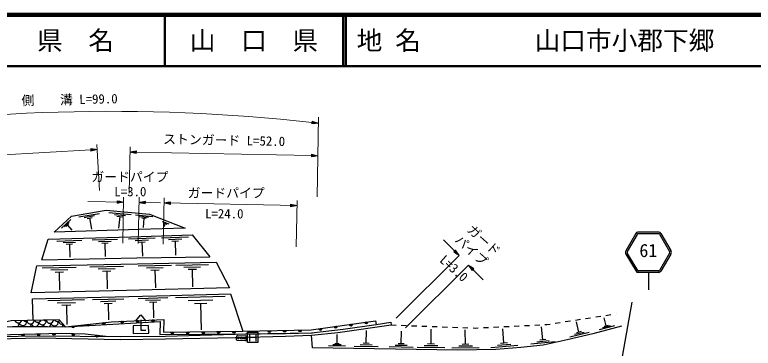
# Model space of a CAD drawing. Units: millimetres, scale not verified. Extents: x 40000 to 680000, y 20000 to 380000.
# Drawn here: x 303807 to 447592, y 315126 to 380000 of the extents above; entities that cross this region are included whole.
import ezdxf
from ezdxf.enums import TextEntityAlignment as Align

# ---------------------------------------------------------------- set-up
doc = ezdxf.new("R2010")
doc.units = ezdxf.units.MM
doc.header["$LTSCALE"] = 1000
for name, color, linetype, lineweight in [('M-BGD', 7, 'Continuous', 25), ('M-STR-HTXT', 7, 'Continuous', 13), ('M-STR-STRC', 7, 'Continuous', 25), ('M-TTL', 2, 'Continuous', 140), ('M-TTL-LINE', 7, 'Continuous', 50)]:
    doc.layers.add(name, color=color, linetype=linetype, lineweight=lineweight)
doc.layers.add('M-TTL-TXT', color=7, linetype='Continuous')
doc.styles.add('ＭＳ ゴシック', font='')
doc.styles.get('ＭＳ ゴシック').set_extended_font_data('MS Gothic')

msp = doc.modelspace()

# ---------------------------------------------------------------- linework, layer by layer
at = {"layer": 'M-BGD'}
for p, q in [((316270, 340664), (320318, 341360)), ((317328, 340568), (319352, 340916)), ((322153, 341529), (326443, 341133)), ((323199, 341144), (325344, 340946)), ((323709, 340808), (324782, 340710)), ((327284, 341063), (330721, 340746)), ((312919, 338473), (314733, 340156)), ((313485, 338773), (314392, 339614)), ((317881, 340385), (318893, 340559)), ((318387, 340472), (318758, 338313)), ((324245, 340759), (324034, 338471)), ((328122, 340755), (329841, 340596)), ((328531, 340486), (329390, 340407)), ((328960, 340446), (328791, 338613)), ((332512, 339809), (333785, 339311)), ((332764, 339515), (333400, 339266)), ((333082, 339390), (332816, 338711)), ((313824, 338862), (314278, 339283)), ((314051, 339073), (314949, 338105)), ((325925, 336409), (331145, 336576)), ((332405, 336616), (337625, 336783)), ((338361, 337207), (341788, 332928)), ((309082, 332306), (310289, 336319)), ((312001, 335973), (316841, 336124)), ((313221, 335688), (315641, 335764)), ((313836, 335384), (315046, 335422)), ((314441, 335403), (314522, 332821)), ((318854, 336188), (323801, 336343)), ((320101, 335897), (322574, 335974)), ((320730, 335586), (321966, 335625)), ((321348, 335606), (321431, 332967)), ((327241, 336103), (329851, 336186)), ((327904, 335776), (329209, 335817)), ((328557, 335796), (328646, 333013)), ((333721, 336310), (336331, 336394)), ((334384, 335983), (335689, 336025)), ((335037, 336004), (335126, 333220)), ((307005, 325888), (308123, 331143)), ((309152, 330765), (315755, 330901)), ((318425, 330957), (324956, 331092)), ((327822, 331150), (334353, 331286)), ((329464, 330749), (332730, 330816)), ((335135, 331301), (341547, 331433)), ((336747, 330907), (339953, 330972)), ((342995, 331863), (345623, 326873)), ((310812, 330359), (314113, 330427)), ((311646, 329936), (313297, 329970)), ((312472, 329953), (312545, 326431)), ((320067, 330555), (323333, 330623)), ((320892, 330136), (322525, 330170)), ((321709, 330153), (321781, 326670)), ((330290, 330330), (331922, 330364)), ((331106, 330347), (331178, 326864)), ((337557, 330495), (339160, 330528)), ((338358, 330512), (338429, 327092)), ((327829, 324829), (333614, 324970)), ((335133, 325010), (344753, 325273)), ((345783, 325701), (348216, 318422)), ((307397, 320539), (307253, 324725)), ((310245, 324398), (317404, 324573)), ((312047, 323964), (315626, 324052)), ((312953, 323509), (314743, 323553)), ((313848, 323531), (313942, 319713)), ((318939, 324611), (325028, 324760)), ((320471, 324242), (323516, 324317)), ((321242, 323855), (322765, 323892)), ((322003, 323873), (322083, 320626)), ((329285, 324478), (332177, 324549)), ((330017, 324110), (331463, 324146)), ((330740, 324128), (330816, 321043)), ((337556, 324435), (342366, 324566)), ((338776, 323826), (341181, 323892)), ((339978, 323859), (340119, 318728)), ((313681, 319283), (312482, 320650)), ((327323, 320392), (328323, 321642)), ((328323, 321642), (329323, 320392)), ((328323, 320642), (328323, 318642)), ((412969, 320607), (413957, 320761)), ((414945, 320915), (415933, 321069)), ((416922, 321218), (417910, 321367)), ((418957, 319472), (418540, 321060)), ((418899, 321517), (419888, 321666)), ((420877, 321815), (420921, 321822)), ((377064, 319656), (378063, 319619)), ((379063, 319582), (380062, 319546)), ((381061, 319509), (382061, 319473)), ((383060, 319436), (384059, 319400)), ((385059, 319363), (386058, 319326)), ((387057, 319290), (388057, 319253)), ((389056, 319217), (390055, 319180)), ((397049, 319225), (398048, 319274)), ((399046, 319323), (400045, 319373)), ((401044, 319422), (402043, 319472)), ((403041, 319521), (404040, 319571)), ((405039, 319620), (406038, 319669)), ((406614, 316754), (406364, 319286)), ((407037, 319719), (407373, 319735)), ((407373, 319735), (408028, 319837)), ((409016, 319991), (410004, 320145)), ((410993, 320299), (411981, 320453)), ((413649, 318239), (413170, 320235)), ((420550, 319466), (417572, 318684)), ((419754, 319469), (418264, 319078)), ((419329, 319570), (418585, 319374)), ((328323, 318642), (329323, 318642)), ((366550, 315989), (366581, 317768)), ((372244, 316074), (372286, 318575)), ((379068, 315958), (379110, 318459)), ((384859, 315950), (384908, 318815)), ((391055, 319144), (392054, 319107)), ((391575, 315882), (391531, 318726)), ((393053, 319070), (393559, 319052)), ((393559, 319052), (394052, 319076)), ((395051, 319126), (396050, 319175)), ((399058, 316110), (398812, 318912)), ((415640, 318190), (411899, 317291)), ((414645, 318215), (412774, 317765)), ((414117, 318352), (413182, 318127)), ((361794, 315225), (361599, 317667)), ((409050, 316355), (404303, 315886)), ((407832, 316554), (405459, 316320)), ((407208, 316812), (406021, 316695)), ((368210, 315517), (364876, 315573)), ((367380, 315753), (365713, 315781)), ((366967, 315982), (366134, 315996)), ((374578, 315408), (369888, 315488)), ((373411, 315741), (371066, 315781)), ((372830, 316064), (371658, 316084)), ((381403, 315292), (376712, 315372)), ((380235, 315625), (377890, 315665)), ((379654, 315948), (378482, 315968)), ((387533, 315188), (382161, 315279)), ((386196, 315569), (383510, 315615)), ((385531, 315939), (384188, 315962)), ((394253, 315212), (388919, 315129)), ((392914, 315547), (390247, 315506)), ((392241, 315892), (390908, 315871)), ((401746, 315640), (396493, 315179)), ((400402, 315875), (397775, 315645)), ((399715, 316167), (398401, 316052))]:
    msp.add_line(p, q, dxfattribs=at)
for points in [[(311501, 337702), (314870, 340829), (321582, 341983), (330051, 341202), (337012, 338477)], [(337012, 338477), (328045, 338192), (311501, 337702)], [(310289, 336319), (326429, 336825), (338361, 337207)], [(309082, 332306), (327596, 332698), (341788, 332928)], [(308123, 331143), (327683, 331548), (342995, 331863)], [(345623, 326873), (325588, 326368), (307005, 325888)], [(307253, 324725), (334082, 325382), (345783, 325701)], [(312482, 320650), (303081, 320446), (297186, 319132)], [(313681, 319283), (322630, 320286), (332821, 320730), (332768, 318244), (348216, 318422)], [(212143, 307046), (231498, 309653), (248882, 312402), (261270, 312100), (264098, 312154), (266437, 312451), (268305, 312875), (278970, 314880), (284956, 316038), (289188, 316502), (294666, 317071), (300280, 317392), (308638, 317556), (324367, 317384), (333128, 317491), (346733, 317836), (356507, 317960), (361577, 318115), (367756, 318839), (374183, 319744), (377060, 320188), (377064, 319656)], [(297186, 319132), (303347, 319363), (310183, 319345), (313681, 319283)], [(313681, 319283), (332111, 320321), (332022, 317800), (340225, 317862), (348704, 317951), (361758, 318136)], [(348216, 318422), (361497, 318706), (374050, 320472), (374183, 319744)], [(361599, 317667), (366730, 318182), (377064, 319656)], [(421968, 319425), (416357, 317951), (411368, 316752), (406716, 315723), (402313, 315288), (397448, 314862), (390008, 314746), (361794, 315225)], [(265359, 313006), (268510, 313432), (282377, 316122), (285502, 316566), (288326, 316903), (292907, 317312), (297931, 317685), (312935, 318040), (317534, 317898), (322115, 317409)], [(264027, 311803), (266029, 311941), (268399, 312349), (279070, 314355), (285036, 315510), (289244, 315971), (294713, 316539), (300324, 316957), (308634, 317134), (324365, 316850), (333137, 316957), (346737, 317223), (356503, 317489), (361599, 317667)]]:
    msp.add_lwpolyline(points, dxfattribs=at)
msp.add_lwpolyline([(326868, 317988), (329895, 318060), (329859, 319528), (326833, 319456)], close=True, dxfattribs=at)
for centre, radius, start, end in [((330720, 320692), 354, 191.2913, 353.69647), ((330720, 320692), 283, 193.51533, 351.47244), ((330720, 320692), 212, 197.26166, 347.72611), ((330720, 320692), 142, 204.97339, 340.01438), ((330720, 320692), 100, 215.29105, 329.69672), ((304495, 320814), 752, 207.91744, 334.57094), ((303915, 319968), 752, 306.07923, 8.61548), ((305379, 320294), 752, 196.51522, 8.61548), ((304799, 319447), 752, 353.07736, 8.61548), ((306263, 319774), 752, 196.51522, 213.70524), ((305959, 321140), 752, 238.44622, 304.04216), ((306843, 320620), 752, 196.51522, 354.15415), ((306263, 319774), 752, 325.99712, 8.61548), ((307728, 320100), 752, 196.51522, 264.86046), ((308307, 320947), 752, 212.24919, 330.23919), ((307728, 320100), 752, 274.8419, 8.61548), ((307148, 319254), 752, 7.41563, 8.61548), ((308612, 319580), 752, 196.51522, 197.75908), ((309192, 320426), 752, 196.51522, 8.61548), ((308612, 319580), 752, 341.94328, 8.61548), ((310076, 319906), 752, 196.51522, 228.14937), ((309771, 321273), 752, 246.31057, 296.1778), ((310656, 320753), 752, 196.51522, 350.31242), ((310076, 319906), 752, 310.87934, 8.61548), ((311540, 320233), 752, 196.51522, 8.61548), ((312120, 321079), 752, 216.7879, 310.44672), ((310960, 319386), 752, 354.76308, 8.61548), ((312424, 319713), 752, 196.51522, 211.81354), ((313004, 320559), 752, 196.51522, 284.98501), ((312424, 319713), 752, 326.15079, 8.61548), ((313888, 320039), 752, 196.51522, 250.67881), ((315168, 319504), 354, 195.19374, 357.59892), ((315168, 319504), 283, 197.41778, 355.37488), ((315168, 319504), 212, 201.16411, 351.62856), ((315168, 319504), 142, 208.87584, 343.91683), ((315168, 319504), 100, 219.1935, 333.59917), ((318149, 319838), 354, 195.19374, 357.59892), ((318149, 319838), 283, 197.41778, 355.37488), ((318149, 319838), 212, 201.16411, 351.62856), ((318149, 319838), 142, 208.87584, 343.91683), ((318149, 319838), 100, 219.1935, 333.59917), ((321130, 320172), 354, 195.19374, 357.59892), ((321130, 320172), 283, 197.41778, 355.37488), ((321130, 320172), 212, 201.16411, 351.62856), ((321130, 320172), 142, 208.87584, 343.91683), ((321130, 320172), 100, 219.1935, 333.59917), ((324726, 320431), 354, 191.2913, 353.69647), ((324726, 320431), 283, 193.51533, 351.47244), ((324726, 320431), 212, 197.26166, 347.72611), ((324726, 320431), 142, 204.97339, 340.01438), ((324726, 320431), 100, 215.29105, 329.69672), ((327723, 320562), 354, 191.2913, 353.69647), ((327723, 320562), 283, 193.51533, 351.47244), ((327723, 320562), 212, 197.26166, 347.72611), ((327723, 320562), 142, 204.97339, 340.01438), ((327723, 320562), 100, 215.29105, 329.69672), ((366281, 319434), 354, 196.80835, 359.21353), ((366281, 319434), 283, 199.03239, 356.98949), ((366281, 319434), 212, 202.77871, 353.24316), ((366281, 319434), 142, 210.49044, 345.53143), ((366281, 319434), 100, 220.80811, 335.21377), ((369251, 319852), 354, 196.80835, 359.21353), ((369251, 319852), 283, 199.03239, 356.98949), ((369251, 319852), 212, 202.77871, 353.24316), ((369251, 319852), 142, 210.49044, 345.53143), ((369251, 319852), 100, 220.80811, 335.21377), ((372222, 320270), 354, 196.80835, 359.21353), ((372222, 320270), 283, 199.03239, 356.98949), ((372222, 320270), 212, 202.77871, 353.24316), ((372222, 320270), 142, 210.49044, 345.53143), ((372222, 320270), 100, 220.80811, 335.21377), ((305432, 317916), 354, 190.15327, 352.55845), ((305432, 317916), 283, 192.37731, 350.33441), ((305432, 317916), 212, 196.12364, 346.58808), ((305432, 317916), 142, 203.83537, 338.87635), ((305432, 317916), 100, 214.15303, 328.55869), ((308431, 317987), 354, 190.15327, 352.55845), ((308431, 317987), 283, 192.37731, 350.33441), ((308431, 317987), 212, 196.12364, 346.58808), ((308431, 317987), 142, 203.83537, 338.87635), ((308431, 317987), 100, 214.15303, 328.55869), ((311430, 318058), 354, 190.15327, 352.55845), ((311430, 318058), 283, 192.37731, 350.33441), ((311430, 318058), 212, 196.12364, 346.58808), ((311430, 318058), 142, 203.83537, 338.87635), ((311430, 318058), 100, 214.15303, 328.55869), ((315236, 318023), 354, 187.02822, 349.4334), ((315236, 318023), 283, 189.25226, 347.20936), ((315236, 318023), 212, 192.99858, 343.46303), ((315236, 318023), 142, 200.71031, 335.7513), ((315236, 318023), 100, 211.02798, 325.43364), ((334492, 318318), 354, 189.45595, 351.86113), ((334492, 318318), 283, 191.67999, 349.63709), ((334492, 318318), 212, 195.42632, 345.89077), ((334492, 318318), 142, 203.13805, 338.17904), ((334492, 318318), 100, 213.45571, 327.86137), ((337491, 318352), 354, 189.45595, 351.86113), ((337491, 318352), 283, 191.67999, 349.63709), ((337491, 318352), 212, 195.42632, 345.89077), ((337491, 318352), 142, 203.13805, 338.17904), ((337491, 318352), 100, 213.45571, 327.86137), ((340491, 318387), 354, 189.45595, 351.86113), ((340491, 318387), 283, 191.67999, 349.63709), ((340491, 318387), 212, 195.42632, 345.89077), ((340491, 318387), 142, 203.13805, 338.17904), ((340491, 318387), 100, 213.45571, 327.86137), ((343491, 318421), 354, 189.45595, 351.86113), ((343491, 318421), 283, 191.67999, 349.63709), ((343491, 318421), 212, 195.42632, 345.89077), ((343491, 318421), 142, 203.13805, 338.17904), ((343491, 318421), 100, 213.45571, 327.86137), ((346491, 318456), 354, 189.45595, 351.86113), ((346491, 318456), 283, 191.67999, 349.63709), ((346491, 318456), 212, 195.42632, 345.89077), ((346491, 318456), 142, 203.13805, 338.17904), ((346491, 318456), 100, 213.45571, 327.86137), ((350356, 318521), 354, 190.0228, 352.42798), ((350356, 318521), 283, 192.24684, 350.20394), ((350356, 318521), 212, 195.99317, 346.45762), ((350356, 318521), 142, 203.7049, 338.74589), ((350356, 318521), 100, 214.02256, 328.42822), ((353355, 318586), 354, 190.0228, 352.42798), ((353355, 318586), 283, 192.24684, 350.20394), ((353355, 318586), 212, 195.99317, 346.45762), ((353355, 318586), 142, 203.7049, 338.74589), ((353355, 318586), 100, 214.02256, 328.42822), ((356355, 318650), 354, 190.0228, 352.42798), ((356355, 318650), 283, 192.24684, 350.20394), ((356355, 318650), 212, 195.99317, 346.45762), ((356355, 318650), 142, 203.7049, 338.74589), ((356355, 318650), 100, 214.02256, 328.42822), ((359354, 318714), 354, 190.0228, 352.42798), ((359354, 318714), 283, 192.24684, 350.20394), ((359354, 318714), 212, 195.99317, 346.45762), ((359354, 318714), 142, 203.7049, 338.74589), ((359354, 318714), 100, 214.02256, 328.42822), ((363310, 319015), 354, 196.80835, 359.21353), ((363310, 319015), 283, 199.03239, 356.98949), ((363310, 319015), 212, 202.77871, 353.24316), ((363310, 319015), 142, 210.49044, 345.53143), ((363310, 319015), 100, 220.80811, 335.21377), ((319830, 317707), 354, 182.70574, 345.11091), ((319830, 317707), 283, 184.92977, 342.88687), ((319830, 317707), 212, 188.6761, 339.14055), ((319830, 317707), 142, 196.38783, 331.42882), ((319830, 317707), 100, 206.70549, 321.11116)]:
    msp.add_arc(centre, radius, start, end, dxfattribs=at)
at = {"layer": 'M-STR-HTXT'}
for p, q in [((362669, 344582), (362973, 360102)), ((361736, 359281), (361679, 358784)), ((362949, 358889), (361679, 358784)), ((361933, 358805), (361684, 358833)), ((361690, 358883), (362187, 358826)), ((362441, 358847), (361696, 358933)), ((361702, 358983), (362695, 358868)), ((362949, 358889), (361707, 359032)), ((361713, 359082), (362706, 358967)), ((362464, 359046), (361719, 359132)), ((361725, 359181), (362221, 359124)), ((361979, 359202), (361730, 359231)), ((362949, 358889), (361736, 359281)), ((263348, 350557), (318617, 353715)), ((319865, 353786), (318603, 353965)), ((318603, 353965), (318632, 353465)), ((318856, 353929), (318606, 353915)), ((318609, 353865), (319108, 353893)), ((319360, 353858), (318612, 353815)), ((318614, 353765), (319613, 353822)), ((319865, 353786), (318617, 353715)), ((318620, 353665), (319619, 353722)), ((319865, 353786), (318632, 353465)), ((320322, 345799), (319808, 354785)), ((326072, 345300), (326249, 354298)), ((319372, 353658), (318623, 353615)), ((318626, 353565), (319125, 353594)), ((318878, 353530), (318629, 353515)), ((326229, 353298), (327484, 353524)), ((326229, 353298), (327474, 353024)), ((326229, 353298), (327479, 353274)), ((327478, 353224), (326478, 353243)), ((327480, 353324), (326480, 353343)), ((326727, 353189), (327477, 353174)), ((326731, 353389), (327481, 353374)), ((327476, 353124), (326976, 353134)), ((327482, 353424), (326982, 353434)), ((327225, 353079), (327475, 353074)), ((327233, 353479), (327483, 353474)), ((327474, 353024), (327484, 353524)), ((327479, 353274), (361576, 352605)), ((361581, 352855), (361571, 352355)), ((362825, 352581), (361571, 352355)), ((361822, 352400), (361572, 352405)), ((361573, 352455), (362073, 352445)), ((362324, 352491), (361574, 352505)), ((361575, 352555), (362574, 352536)), ((362825, 352581), (361576, 352605)), ((361577, 352655), (362576, 352636)), ((362327, 352691), (361578, 352705)), ((361579, 352755), (362078, 352745)), ((361830, 352800), (361580, 352805)), ((362825, 352581), (361581, 352855)), ((318014, 343679), (324981, 343542)), ((323736, 343817), (323726, 343317)), ((324483, 343652), (323733, 343667)), ((323734, 343717), (324234, 343707)), ((323985, 343762), (323735, 343767)), ((324981, 343542), (323736, 343817)), ((324824, 335544), (325000, 344542)), ((327823, 335485), (328000, 344483)), ((327980, 343484), (329235, 343709)), ((328984, 343664), (329234, 343659)), ((329225, 343209), (329235, 343709)), ((332701, 335389), (332878, 344388)), ((358583, 334882), (358760, 343880)), ((324981, 343542), (323726, 343317)), ((323977, 343362), (323727, 343367)), ((323728, 343417), (324228, 343407)), ((324479, 343452), (323729, 343467)), ((323730, 343517), (324730, 343497)), ((324981, 343542), (323731, 343567)), ((323732, 343617), (324732, 343597)), ((327980, 343484), (332161, 343402)), ((327980, 343484), (329225, 343209)), ((327980, 343484), (329230, 343459)), ((329229, 343409), (328229, 343429)), ((329231, 343509), (328231, 343529)), ((328478, 343374), (329228, 343359)), ((328482, 343574), (329232, 343559)), ((329227, 343309), (328727, 343319)), ((329233, 343609), (328733, 343619)), ((328976, 343264), (329226, 343259)), ((332858, 343388), (334113, 343613)), ((332858, 343388), (358740, 342880)), ((332858, 343388), (334103, 343114)), ((332858, 343388), (334108, 343363)), ((334107, 343313), (333107, 343333)), ((334109, 343413), (333109, 343433)), ((333356, 343278), (334106, 343263)), ((333360, 343478), (334110, 343463)), ((334105, 343213), (333605, 343223)), ((334111, 343513), (333611, 343523)), ((333854, 343168), (334104, 343163)), ((333862, 343568), (334112, 343563)), ((334103, 343114), (334113, 343613)), ((357495, 343155), (357486, 342655)), ((358740, 342880), (357486, 342655)), ((357737, 342700), (357487, 342705)), ((357488, 342755), (357987, 342745)), ((358238, 342790), (357489, 342805)), ((358740, 342880), (357490, 342905)), ((357490, 342855), (358489, 342835)), ((357491, 342955), (358491, 342935)), ((358242, 342990), (357492, 343005)), ((357493, 343055), (357993, 343045)), ((357744, 343100), (357494, 343105)), ((358740, 342880), (357495, 343155)), ((390326, 333152), (387281, 336211)), ((389622, 334214), (389267, 333862)), ((390326, 333152), (389267, 333862)), ((389479, 333720), (389303, 333897)), ((389338, 333932), (389691, 333578)), ((389903, 333436), (389374, 333967)), ((389409, 334003), (390115, 333294)), ((390326, 333152), (389445, 334038)), ((389480, 334073), (390185, 333365)), ((390045, 333577), (389515, 334108)), ((389551, 334144), (389904, 333789)), ((389763, 334002), (389586, 334179)), ((390326, 333152), (389622, 334214)), ((378075, 320956), (390326, 333152)), ((379910, 319113), (392161, 331309)), ((392161, 331309), (395024, 328433)), ((392161, 331309), (392866, 330247)), ((392161, 331309), (393220, 330599)), ((392161, 331309), (393043, 330423)), ((393008, 330388), (392302, 331096)), ((393079, 330458), (392373, 331167)), ((392443, 330884), (392972, 330352)), ((392585, 331025), (393114, 330493)), ((393149, 330529), (392797, 330883)), ((393009, 330741), (393185, 330564)), ((392937, 330317), (392584, 330671)), ((392725, 330459), (392901, 330282)), ((392866, 330247), (393220, 330599))]:
    msp.add_line(p, q, dxfattribs=at)
msp.add_arc((322410, 7333), 353885, 83.62445, 99.66161, dxfattribs=at)
at = {"layer": 'M-STR-STRC'}
for p, q in [((424731, 337432), (422800, 334090)), ((424991, 337282), (423060, 333940)), ((429349, 337300), (431307, 333974)), ((429607, 337453), (431566, 334126)), ((431304, 333590), (429351, 330267)), ((422809, 333402), (424789, 330095)), ((423067, 333556), (425046, 330249)), ((431562, 333438), (429610, 330115)), ((427202, 329860), (427202, 326474)), ((418714, 294194), (424006, 324059)), ((349130, 316265), (349130, 318265)), ((349130, 318265), (351130, 318265)), ((349505, 318015), (349505, 316515)), ((350755, 318015), (350755, 316515)), ((351130, 318265), (351130, 316265)), ((346956, 317406), (346941, 316806)), ((348735, 316561), (347136, 316601)), ((347161, 317601), (348760, 317561)), ((348940, 316756), (348955, 317356)), ((349505, 317265), (350755, 317265)), ((351130, 316265), (349130, 316265))]:
    msp.add_line(p, q, dxfattribs=at)
for points in [[(429232, 337703), (427168, 337685), (425104, 337685)], [(429199, 337402), (427171, 337385), (425140, 337385)], [(429235, 329876), (427202, 329860), (425166, 329860)], [(429195, 330176), (427199, 330160), (425204, 330160)]]:
    msp.add_lwpolyline(points, dxfattribs=at)
for centre in [(347348, 317096), (347948, 317081), (348548, 317066)]:
    msp.add_circle(centre, 167, dxfattribs=at)
for centre, radius, start, end in [((425121, 337259), 427, 92.29572, 156.02366), ((425161, 337195), 191, 96.53703, 152.95737), ((429179, 337212), 191, 27.51575, 83.93609), ((429219, 337276), 427, 24.44946, 88.1774), ((423427, 333754), 711, 151.80974, 209.66878), ((423427, 333754), 412, 151.80974, 209.66878), ((430942, 333785), 412, 330.80435, 28.66338), ((430942, 333785), 711, 330.80435, 28.66338), ((425279, 330461), 612, 216.76349, 259.34701), ((425215, 330363), 203, 214.0004, 273.155), ((429182, 330379), 203, 267.31812, 326.47272), ((429117, 330477), 612, 281.12611, 323.70964), ((347247, 316901), 320, 197.36571, 249.77254), ((347254, 317297), 318, 107.13936, 159.9989), ((348653, 316852), 302, 285.69473, 341.44352), ((348658, 317268), 310, 16.38856, 70.74969)]:
    msp.add_arc(centre, radius, start, end, dxfattribs=at)
at = {"layer": 'M-TTL'}
msp.add_line((680000, 380000), (40000, 380000), dxfattribs=at)
at = {"layer": 'M-TTL-LINE'}
for p, q in [((333000, 380000), (333000, 370000)), ((367750, 380000), (367750, 370000)), ((368250, 380000), (368250, 370000)), ((40000, 370000), (680000, 370000))]:
    msp.add_line(p, q, dxfattribs=at)

# ---------------------------------------------------------------- texts
at = {"layer": 'M-STR-HTXT', "style": 'ＭＳ ゴシック'}
for s, rotation, p in [('側\u3000\u3000溝 L=99.0', 1.192, (314507, 362043)), ('ストンガード L=52.0', 358.877, (344551, 354139)), ('ガード', 318.275, (394175, 335058)), ('パイプ', 318.275, (391749, 333066)), ('L=3.0', 318.275, (388343, 329573))]:
    msp.add_text(s, height=1833, rotation=rotation, dxfattribs=at).set_placement(p, align=Align.BOTTOM_CENTER)
for s, p in [('ガードパイプ', (326221, 347004)), ('L=3.0', (326316, 344136)), ('ガードパイプ', (344977, 343877)), ('L=24.0', (344601, 339829))]:
    msp.add_text(s, height=1833, dxfattribs=at).set_placement(p, align=Align.BOTTOM_CENTER)
at = {"layer": 'M-STR-STRC', "style": 'ＭＳ ゴシック'}
msp.add_text('61', height=2566, dxfattribs=at).set_placement((425425, 332094), align=Align.BOTTOM_LEFT)
at = {"layer": 'M-TTL-TXT', "style": 'ＭＳ ゴシック'}
for s, p in [('県\u3000名', (315625, 375000)), ('山\u3000口\u3000県', (350375, 375000))]:
    msp.add_text(s, height=3666, dxfattribs=at).set_placement(p, align=Align.MIDDLE_CENTER)
for s, p in [('地 名', (370380, 375000)), ('山口市小郡下郷', (405024, 375000))]:
    msp.add_text(s, height=3666, dxfattribs=at).set_placement(p, align=Align.MIDDLE_LEFT)

doc.saveas('drawing.dxf')
